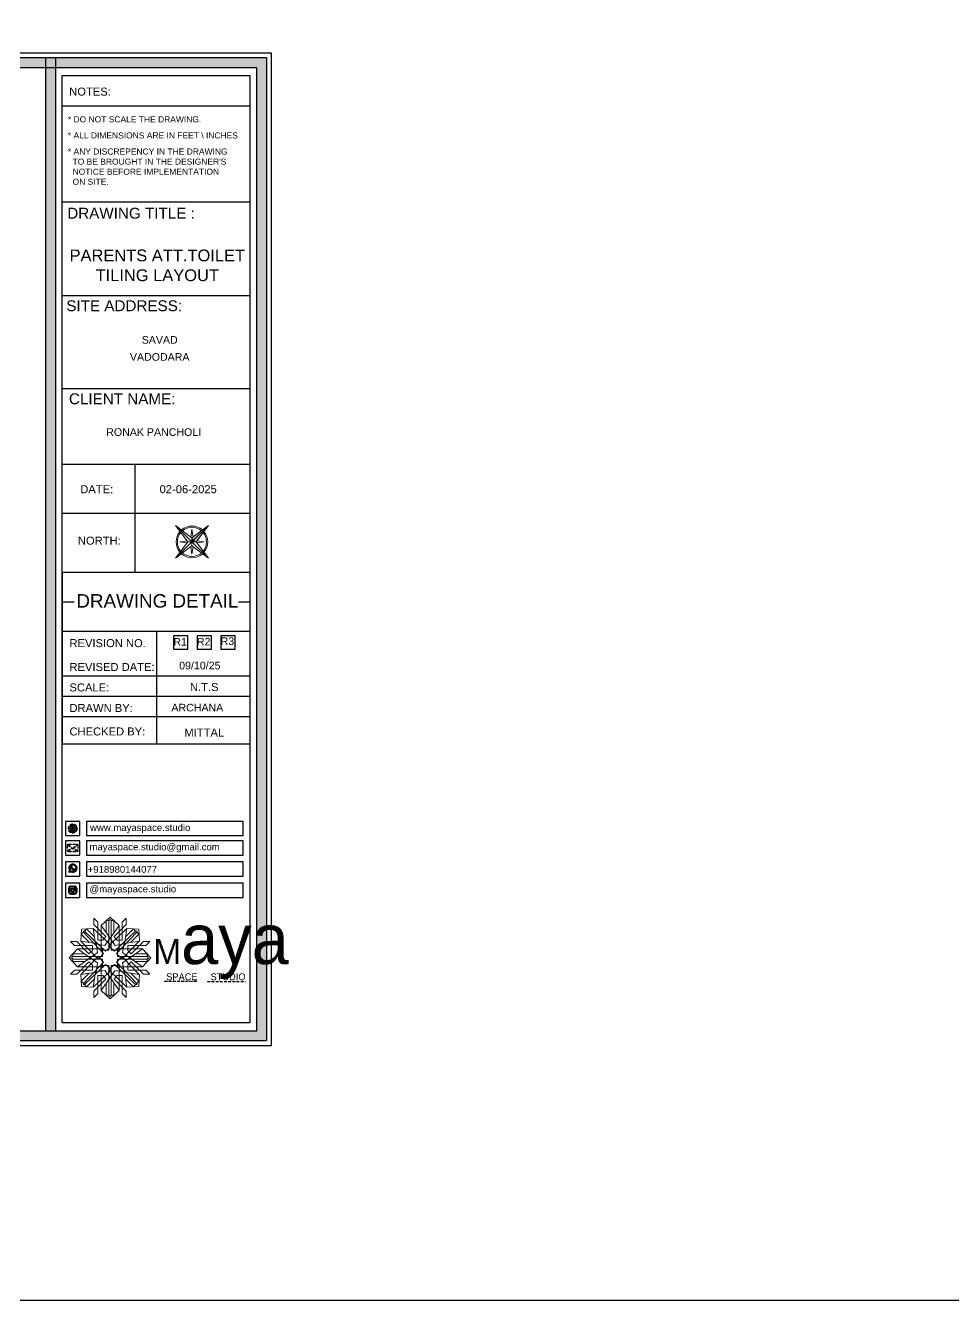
# Model space of a CAD drawing. Header units: millimetres. Extents: x 56222 to 3066687, y -650199 to -121287.
# Drawn here: x 155890.2 to 156097.3, y -180126 to -179841.4 of the extents above; entities that cross this region are included whole.
import ezdxf
from ezdxf.enums import TextEntityAlignment as Align

# ---------------------------------------------------------------- set-up
doc = ezdxf.new("R2010")
doc.units = ezdxf.units.MM
doc.header["$MEASUREMENT"] = 0
doc.linetypes.add('DASHEDX2', pattern=[1.5, 1, -0.5])
for name, color, linetype, lineweight in [('Dimension', 10, 'DASHEDX2', 20), ('NAME PLATE', 7, 'Continuous', 25), ('title block', 7, 'Continuous', 9), ('XX~SLAB ( BEAM )~ ( DIM )', 7, 'Continuous', 9)]:
    doc.layers.add(name, color=color, linetype=linetype, lineweight=lineweight)
doc.styles.add('Arial', font='arial.ttf')
doc.styles.get("Standard").update_dxf_attribs({"font": 'arial.ttf', "height": 6})

# ---------------------------------------------------------------- blocks, each defined once
blk = doc.blocks.new('FSFSF')
at = {"color": 42, "lineweight": 5, "true_color": 0xe0ac11}
for p, q in [((28600.03, 143.51), (28600.03, 140.16)), ((28602.15, 141.41), (28600.03, 143.51)), ((28602.15, 141.41), (28602.15, 131.95)), ((28603.86, 139.69), (28608.58, 144.08)), ((28607.9, 142.22), (28606.58, 142.22)), ((28606.58, 142.22), (28606.58, 135.84)), ((28607.9, 142.22), (28608.58, 142.85)), ((28607.9, 142.22), (28607.9, 126.58)), ((28613.31, 139.69), (28608.58, 144.08)), ((28609.27, 142.22), (28608.59, 142.85)), ((28609.27, 142.22), (28609.27, 126.58)), ((28609.27, 142.22), (28610.59, 142.22)), ((28610.59, 142.22), (28610.59, 135.84)), ((28615.02, 141.41), (28617.14, 143.51)), ((28615.02, 141.41), (28615.02, 131.95)), ((28617.14, 143.51), (28617.14, 140.16)), ((28593.19, 131.45), (28593.54, 137.71)), ((28593.39, 135), (28594.56, 136.12)), ((28593.39, 135), (28597.6, 130.78)), ((28599.8, 138.06), (28593.54, 137.71)), ((28595.12, 136.69), (28594.53, 136.69)), ((28594.56, 136.12), (28594.56, 136.71)), ((28605.17, 124.98), (28594.56, 136.12)), ((28596.24, 137.86), (28595.12, 136.69)), ((28606.27, 126.08), (28595.12, 136.69)), ((28596.24, 137.86), (28600.47, 133.65)), ((28601.03, 130), (28599.8, 138.06)), ((28599.8, 138.05), (28608.58, 129.56)), ((28606.47, 133.76), (28600.03, 140.16)), ((28603.86, 126.58), (28603.86, 139.69)), ((28603.86, 139.69), (28608.58, 133.02)), ((28613.31, 139.69), (28608.59, 133.02)), ((28617.37, 138.05), (28608.59, 129.56)), ((28610.7, 133.76), (28617.14, 140.16)), ((28610.9, 126.08), (28622.05, 136.69)), ((28612.02, 124.98), (28622.62, 136.12)), ((28613.31, 126.58), (28613.31, 139.69)), ((28616.14, 130), (28617.37, 138.06)), ((28620.93, 137.86), (28616.7, 133.65)), ((28617.37, 138.06), (28623.63, 137.71)), ((28623.8, 135), (28619.59, 130.78)), ((28620.93, 137.86), (28622.05, 136.69)), ((28622.05, 136.69), (28622.64, 136.69)), ((28622.62, 136.12), (28622.62, 136.71)), ((28623.8, 135), (28622.62, 136.12)), ((28624, 131.45), (28623.65, 137.71)), ((28591.56, 127.39), (28587.17, 122.66)), ((28587.73, 131.22), (28591.08, 131.22)), ((28589.84, 129.1), (28587.73, 131.22)), ((28589.84, 129.1), (28599.29, 129.1)), ((28597.49, 124.78), (28591.08, 131.22)), ((28604.66, 127.39), (28591.56, 127.39)), ((28591.56, 127.39), (28598.23, 122.67)), ((28593.19, 131.45), (28601.69, 122.67)), ((28601.25, 130.22), (28593.19, 131.45)), ((28599.29, 126.5), (28599.29, 129.1)), ((28605.86, 129.18), (28601.03, 130)), ((28602.07, 125.39), (28601.25, 130.22)), ((28604.75, 131.95), (28602.15, 131.95)), ((28603.68, 126.54), (28603.68, 127.39)), ((28604.71, 127.57), (28603.86, 127.57)), ((28604.66, 123.35), (28604.66, 127.39)), ((28604.7, 126.58), (28604.71, 127.57)), ((28606.47, 133.76), (28604.75, 131.95)), ((28605.86, 129.18), (28608.58, 133.02)), ((28606.27, 126.08), (28608.58, 128.27)), ((28607.9, 128.92), (28608.58, 129.56)), ((28607.9, 128.92), (28608.58, 128.27)), ((28611.31, 129.18), (28608.59, 133.02)), ((28609.27, 128.92), (28608.59, 129.56)), ((28609.27, 128.92), (28608.59, 128.27)), ((28610.9, 126.08), (28608.59, 128.27)), ((28610.7, 133.76), (28612.42, 131.95)), ((28611.31, 129.18), (28616.14, 130)), ((28612.42, 131.95), (28615.02, 131.95)), ((28612.46, 126.58), (28612.46, 127.57)), ((28612.46, 127.57), (28613.31, 127.57)), ((28612.52, 123.35), (28612.52, 127.39)), ((28612.52, 127.39), (28625.63, 127.39)), ((28613.51, 126.54), (28613.51, 127.39)), ((28615.12, 125.39), (28615.94, 130.22)), ((28623.99, 131.45), (28615.5, 122.67)), ((28615.94, 130.22), (28624, 131.45)), ((28627.34, 129.1), (28617.89, 129.1)), ((28617.89, 126.5), (28617.89, 129.1)), ((28625.63, 127.39), (28618.96, 122.67)), ((28619.7, 124.78), (28626.1, 131.22)), ((28625.63, 127.39), (28630.02, 122.66)), ((28629.45, 131.22), (28626.1, 131.22)), ((28627.34, 129.1), (28629.45, 131.22)), ((28591.56, 117.94), (28587.17, 122.66)), ((28589.03, 123.35), (28588.4, 122.67)), ((28589.03, 121.98), (28588.4, 122.65)), ((28589.03, 123.35), (28589.03, 124.67)), ((28589.03, 124.67), (28595.4, 124.67)), ((28589.03, 123.35), (28604.66, 123.35)), ((28589.03, 121.98), (28604.66, 121.98)), ((28589.03, 121.98), (28589.03, 120.66)), ((28589.03, 120.66), (28595.4, 120.66)), ((28591.56, 117.94), (28598.23, 122.65)), ((28593.19, 113.88), (28601.69, 122.65)), ((28597.49, 124.78), (28599.29, 126.5)), ((28602.07, 125.39), (28598.23, 122.67)), ((28602.07, 119.94), (28598.23, 122.65)), ((28602.33, 123.35), (28601.69, 122.67)), ((28602.33, 121.98), (28601.69, 122.65)), ((28602.33, 123.35), (28602.97, 122.67)), ((28602.33, 121.98), (28602.97, 122.65)), ((28605.17, 124.98), (28602.97, 122.67)), ((28605.17, 120.35), (28602.97, 122.65)), ((28604.66, 126.54), (28603.68, 126.54)), ((28607.9, 126.58), (28603.86, 126.58)), ((28604.66, 121.98), (28604.66, 117.94)), ((28609.27, 126.58), (28613.31, 126.58)), ((28612.02, 124.98), (28614.21, 122.67)), ((28612.02, 120.35), (28614.21, 122.65)), ((28612.52, 126.54), (28613.51, 126.54)), ((28628.16, 123.35), (28612.52, 123.35)), ((28612.52, 121.98), (28612.52, 117.94)), ((28628.16, 121.98), (28612.52, 121.98)), ((28614.85, 123.35), (28614.21, 122.67)), ((28614.85, 121.98), (28614.21, 122.65)), ((28614.85, 123.35), (28615.5, 122.67)), ((28614.85, 121.98), (28615.5, 122.65)), ((28615.12, 125.39), (28618.96, 122.67)), ((28615.12, 119.94), (28618.96, 122.65)), ((28623.99, 113.88), (28615.5, 122.65)), ((28619.7, 124.78), (28617.89, 126.5)), ((28625.63, 117.94), (28618.96, 122.65)), ((28628.16, 124.67), (28621.78, 124.67)), ((28628.16, 120.66), (28621.78, 120.66)), ((28625.63, 117.94), (28630.02, 122.66)), ((28628.16, 123.35), (28628.16, 124.67)), ((28628.16, 123.35), (28628.78, 122.67)), ((28628.16, 121.98), (28628.78, 122.65)), ((28628.16, 121.98), (28628.16, 120.66)), ((28589.84, 116.23), (28587.73, 114.11)), ((28587.73, 114.11), (28591.08, 114.11)), ((28589.84, 116.23), (28599.29, 116.23)), ((28597.49, 120.54), (28591.08, 114.11)), ((28604.66, 117.94), (28591.56, 117.94)), ((28601.25, 115.1), (28593.19, 113.87)), ((28593.39, 110.32), (28597.6, 114.55)), ((28605.17, 120.35), (28594.56, 109.2)), ((28606.27, 119.15), (28595.12, 108.54)), ((28597.49, 120.54), (28599.29, 118.83)), ((28599.29, 118.83), (28599.29, 116.23)), ((28599.8, 107.17), (28608.58, 115.67)), ((28601.03, 115.23), (28599.8, 107.17)), ((28605.86, 116.05), (28601.03, 115.23)), ((28602.07, 119.94), (28601.25, 115.1)), ((28604.66, 118.78), (28603.68, 118.78)), ((28603.68, 118.78), (28603.68, 117.94)), ((28607.9, 118.65), (28603.86, 118.65)), ((28603.86, 118.65), (28603.86, 105.54)), ((28604.71, 117.66), (28603.86, 117.66)), ((28604.7, 118.65), (28604.71, 117.66)), ((28605.86, 116.05), (28608.58, 112.21)), ((28606.27, 119.15), (28608.58, 116.96)), ((28607.9, 103.01), (28607.9, 118.65)), ((28607.9, 116.31), (28608.58, 116.96)), ((28607.9, 116.31), (28608.58, 115.67)), ((28610.9, 119.15), (28608.59, 116.96)), ((28609.27, 116.31), (28608.59, 116.96)), ((28609.27, 116.31), (28608.59, 115.67)), ((28611.31, 116.05), (28608.59, 112.21)), ((28617.37, 107.17), (28608.59, 115.67)), ((28609.27, 118.65), (28613.31, 118.65)), ((28609.27, 103.01), (28609.27, 118.65)), ((28610.9, 119.15), (28622.05, 108.54)), ((28611.31, 116.05), (28616.14, 115.23)), ((28612.02, 120.35), (28622.62, 109.2)), ((28612.46, 118.65), (28612.46, 117.66)), ((28612.46, 117.66), (28613.31, 117.66)), ((28612.52, 118.78), (28613.51, 118.78)), ((28612.52, 117.94), (28625.63, 117.94)), ((28613.31, 118.65), (28613.31, 105.54)), ((28613.51, 118.78), (28613.51, 117.94)), ((28615.12, 119.94), (28615.94, 115.1)), ((28615.94, 115.1), (28624, 113.87)), ((28616.14, 115.23), (28617.37, 107.17)), ((28619.7, 120.54), (28617.89, 118.83)), ((28617.89, 118.83), (28617.89, 116.23)), ((28627.34, 116.23), (28617.89, 116.23)), ((28623.8, 110.32), (28619.59, 114.55)), ((28619.7, 120.54), (28626.1, 114.11)), ((28629.45, 114.11), (28626.1, 114.11)), ((28627.34, 116.23), (28629.45, 114.11)), ((28593.19, 113.87), (28593.54, 107.62)), ((28593.39, 110.32), (28594.56, 109.2)), ((28599.8, 107.17), (28593.54, 107.52)), ((28595.12, 108.54), (28594.53, 108.54)), ((28594.56, 109.2), (28594.56, 108.61)), ((28596.24, 107.37), (28595.12, 108.54)), ((28596.24, 107.37), (28600.47, 111.58)), ((28606.47, 111.47), (28600.03, 105.07)), ((28602.15, 103.82), (28602.15, 113.27)), ((28604.75, 113.27), (28602.15, 113.27)), ((28603.86, 105.54), (28608.58, 112.21)), ((28606.47, 111.47), (28604.75, 113.27)), ((28606.58, 103.01), (28606.58, 109.38)), ((28613.31, 105.54), (28608.59, 112.21)), ((28610.59, 103.01), (28610.59, 109.38)), ((28610.7, 111.47), (28612.42, 113.27)), ((28610.7, 111.47), (28617.14, 105.07)), ((28612.42, 113.27), (28615.02, 113.27)), ((28615.02, 103.82), (28615.02, 113.27)), ((28620.93, 107.37), (28616.7, 111.58)), ((28617.37, 107.17), (28623.63, 107.52)), ((28620.93, 107.37), (28622.05, 108.54)), ((28622.05, 108.54), (28622.64, 108.54)), ((28623.8, 110.32), (28622.62, 109.2)), ((28622.62, 109.2), (28622.62, 108.61)), ((28624, 113.87), (28623.65, 107.62)), ((28600.03, 101.71), (28600.03, 105.07)), ((28602.15, 103.82), (28600.03, 101.71)), ((28603.86, 105.54), (28608.58, 101.15)), ((28607.9, 103.01), (28606.58, 103.01)), ((28607.9, 103.01), (28608.58, 102.38)), ((28613.31, 105.54), (28608.58, 101.15)), ((28609.27, 103.01), (28608.59, 102.38)), ((28609.27, 103.01), (28610.59, 103.01)), ((28615.02, 103.82), (28617.14, 101.71)), ((28617.14, 101.71), (28617.14, 105.07))]:
    blk.add_line(p, q, dxfattribs=at)
blk = doc.blocks.new('hgwg')
at = {"layer": 'Dimension', "true_color": 0xd39e00}
h = blk.add_hatch(color=42, dxfattribs=at)
h.dxf.hatch_style = 1
h.paths.add_polyline_path([(27505.71, 45.05), (27494.27, 45.05), (27494.27, 44.9), (27505.71, 44.9)])
h = blk.add_hatch(color=42, dxfattribs=at)
h.dxf.hatch_style = 1
h.paths.add_polyline_path([(27523.3, 44.9), (27509.68, 44.9), (27509.68, 44.75), (27523.3, 44.75)])
at = {"layer": 'Dimension', "color": 42, "true_color": 0xd39e00}
for p, q in [((27494.27, 45.05), (27505.71, 45.05)), ((27494.27, 44.9), (27494.27, 45.05)), ((27494.27, 44.9), (27505.71, 44.9)), ((27505.71, 45.05), (27505.71, 44.9)), ((27509.68, 44.9), (27523.3, 44.9)), ((27509.68, 44.9), (27509.68, 44.75)), ((27509.68, 44.75), (27523.3, 44.75)), ((27523.3, 44.75), (27523.3, 44.9))]:
    blk.add_line(p, q, dxfattribs=at)
at = {"layer": 'Dimension', "color": 42, "true_color": 0xd39e00, "attachment_point": 1}
for s, width, insert, char_height in [('{\\fCinzel|b0|i0|c0|p2;\\H1.5x;M\\fAmsterdam One|b0|i0|c0|p2;\\H2x;aya}', 85.3277, (27490.17, 69.17), 6), ('{\\fCinzel|b0|i0|c0|p2;SPACE     STUDIO}', 66.129, (27494.83, 47.86), 2.5)]:
    blk.add_mtext_dynamic_manual_height_columns(s, width=width, gutter_width=30, heights=[0], dxfattribs=dict(at, insert=insert, char_height=char_height))
blk = doc.blocks.new('QEGW4TG')
at = {"layer": 'Dimension', "true_color": 0x000000}
h = blk.add_hatch(color=18, dxfattribs=at)
h.dxf.hatch_style = 1
h.paths.add_polyline_path([(2.69, 1.93, 0.170513), (2.95, 1.97, 0.190337), (3.11, 2.18, 0.316231), (3.07, 2.28), (2.79, 2.37, 0.273721), (2.69, 2.34, 0.040749), (2.63, 2.27, -0.441282), (2.53, 2.25, -0.11828), (2.06, 2.64, -0.441282), (2.07, 2.74, 0.040749), (2.13, 2.81, 0.290083), (2.14, 2.92), (2.01, 3.18, 0.316231), (1.91, 3.2, 0.190337), (1.73, 3, 0.170513), (1.72, 2.74, 0.252784)], flags=0)
h.paths.add_polyline_path([(1.19, 1.98), (1.03, 1.3, 0.550912), (1.11, 1.23), (1.75, 1.39, 6.344125)])
h.paths.add_polyline_path([(1.81, 1.7), (1.4, 1.6), (1.5, 2.03, -9.071339)], flags=16)
h.paths.add_polyline_path([(3.11, 2.16, -0.17811), (2.95, 1.97, -0.170513), (2.69, 1.93, -0.252784), (1.72, 2.74, -0.170513), (1.73, 3, -0.17811), (1.89, 3.19, -0.370089), (2.01, 3.18), (2.14, 2.92, -0.307185), (2.13, 2.8, -0.041087), (2.06, 2.73, 0.321676), (2.05, 2.65, 0.126524), (2.55, 2.24, 0.312216), (2.62, 2.26, -0.041087), (2.68, 2.34, -0.290673), (2.79, 2.37), (3.07, 2.28, -0.370089)], flags=0)
h = blk.add_hatch(color=18, dxfattribs=at)
h.dxf.hatch_style = 1
h.paths.add_polyline_path([(2.79, 2.37, 0.273721), (2.69, 2.34, 0.040749), (2.63, 2.27, -0.441282), (2.53, 2.25, -0.11828), (2.06, 2.64, -0.441282), (2.07, 2.74, 0.040749), (2.13, 2.81, 0.290083), (2.14, 2.92), (2.01, 3.18, 0.316231), (1.91, 3.2, 0.190337), (1.73, 3, 0.170513), (1.72, 2.74, 0.252784), (2.69, 1.93, 0.170513), (2.95, 1.97, 0.190337), (3.11, 2.18, 0.316231), (3.07, 2.28)])
for p, q in [((1.19, 1.98), (1.03, 1.3)), ((1.1, 1.23), (1.75, 1.39)), ((1.5, 2.03), (1.4, 1.6)), ((1.4, 1.6), (1.81, 1.7)), ((2.01, 3.18), (2.14, 2.92)), ((3.07, 2.28), (2.8, 2.36))]:
    blk.add_line(p, q)
blk.add_lwpolyline([(0, 0), (4.68, 0), (4.68, 4.68), (0, 4.68)], close=True)
for centre, radius, start, end in [((1.09, 1.29), 0.0598, 164.8483, 282.1458), ((2.39, 2.56), 1.34, 241.4727, 205.6422), ((2.39, 2.56), 1.04, 235.9962, 210.8333), ((2.09, 2.87), 0.39, 159.7007, 198.4072), ((2.96, 3.23), 1.33, 201.4218, 258.1669), ((2.07, 2.87), 0.364, 118.9685, 159.3648), ((1.94, 3.12), 0.0896, 41.8985, 123.1344), ((2.11, 2.68), 0.066, 135.9932, 224.8892), ((1.67, 3.16), 0.586, 312.4617, 321.8728), ((3.12, 3.42), 1.31, 216.5455, 243.5279), ((2.05, 2.87), 0.104, 320.3924, 28.6971), ((2.57, 2.3), 0.066, 234.2482, 323.1441), ((3.11, 1.94), 0.586, 137.2645, 146.6756), ((2.76, 2.27), 0.104, 70.4402, 138.745), ((2.75, 2.31), 0.39, 260.7301, 299.4366), ((2.76, 2.29), 0.364, 299.7725, 340.1688), ((3.03, 2.2), 0.0896, 336.0029, 57.2388)]:
    blk.add_arc(centre, radius, start, end)
blk = doc.blocks.new('ASGERG')
at = {"layer": 'Dimension', "true_color": 0x000000}
h = blk.add_hatch(color=18, dxfattribs=at)
h.dxf.hatch_style = 1
h.paths.add_polyline_path([(0.99, 1.7, 0.353872), (1.69, 1.03), (2.96, 1.03, 0.353872), (3.66, 1.7), (3.66, 2.99, 0.353872), (2.96, 3.67), (1.69, 3.67, 0.353872), (0.99, 2.99)])
h.paths.add_polyline_path([(1.27, 2.97, -0.353872), (1.72, 3.4), (2.94, 3.4, -0.353872), (3.38, 2.97), (3.38, 1.72, -0.353872), (2.94, 1.3), (1.72, 1.3, -0.353872), (1.27, 1.72)], flags=16)
h.paths.add_polyline_path([(3.02, 2.35, -1), (1.64, 2.35, -1)], flags=0)
h.paths.add_polyline_path([(2.74, 2.35, -1), (1.92, 2.35, -1)], flags=0)
h.paths.add_polyline_path([(2.86, 3.02, -1), (3.19, 3.02, -1)], flags=0)
h.paths.add_polyline_path([(1.64, 2.35, 1), (3.02, 2.35, 1)], flags=0)
h = blk.add_hatch(color=18, dxfattribs=at)
h.dxf.hatch_style = 1
h.paths.add_polyline_path([(1.64, 2.35, 1), (3.02, 2.35, 1)])
h.paths.add_polyline_path([(2.74, 2.35, -1), (1.92, 2.35, -1)], flags=16)
h = blk.add_hatch(color=18, dxfattribs=at)
h.dxf.hatch_style = 1
h.paths.add_polyline_path([(3.19, 3.02, 1), (2.86, 3.02, 1)])
for p, q in [((0.99, 2.99), (0.99, 1.7)), ((1.27, 2.97), (1.27, 1.72)), ((1.69, 3.67), (2.96, 3.67)), ((1.69, 1.03), (2.96, 1.03)), ((2.94, 3.4), (1.72, 3.4)), ((2.94, 1.3), (1.72, 1.3)), ((3.38, 2.97), (3.38, 1.72)), ((3.66, 2.99), (3.66, 1.7))]:
    blk.add_line(p, q)
blk.add_lwpolyline([(0, 0), (4.68, 0), (4.68, 4.68), (0, 4.68)], close=True)
for centre, radius in [((2.33, 2.35), 0.694), ((2.33, 2.35), 0.414), ((3.02, 3.02), 0.168)]:
    blk.add_circle(centre, radius)
for centre, radius, start, end in [((1.76, 2.89), 0.778, 94.8631, 172.8127), ((1.76, 1.8), 0.778, 187.1873, 265.1369), ((1.76, 2.91), 0.491, 94.8631, 172.8127), ((1.76, 1.78), 0.491, 187.1873, 265.1369), ((2.9, 2.91), 0.491, 7.1873, 85.1369), ((2.9, 1.78), 0.491, 274.8631, 352.8127), ((2.89, 2.89), 0.778, 7.1873, 85.1369), ((2.89, 1.8), 0.778, 274.8631, 352.8127)]:
    blk.add_arc(centre, radius, start, end)
blk = doc.blocks.new('ETYETE')
at = {"layer": 'Dimension', "true_color": 0x000000}
h = blk.add_hatch(color=18, dxfattribs=at)
h.dxf.hatch_style = 1
h.paths.add_polyline_path([(3.76, 1.14, 0.414214), (4.12, 1.5), (4.12, 3.29, 0.414214), (3.76, 3.65), (0.92, 3.65, 0.414214), (0.56, 3.29), (0.56, 1.5, 0.414214), (0.92, 1.14)])
h.paths.add_polyline_path([(2.61, 2.22), (3.92, 1.34, -0.198912), (3.76, 1.28), (0.92, 1.28, -0.198912), (0.76, 1.34), (2.08, 2.22), (2.34, 1.98)], flags=16)
h.paths.add_polyline_path([(2.34, 2.16), (0.89, 3.51, -0.028783), (0.92, 3.52), (3.76, 3.52, -0.028783), (3.79, 3.51)], flags=16)
h.paths.add_polyline_path([(2.71, 2.32), (3.92, 3.45, -0.202482), (3.99, 3.29), (3.99, 1.5, -0.043076), (3.98, 1.46)], flags=16)
h.paths.add_polyline_path([(1.98, 2.32), (0.7, 1.46, -0.043076), (0.7, 1.5), (0.7, 3.29, -0.202482), (0.76, 3.45)], flags=16)
blk.add_lwpolyline([(0, 0), (4.68, 0), (4.68, 4.68), (0, 4.68)], close=True)
at = {"layer": 'Dimension', "color": 18, "true_color": 0x000000}
for p, q in [((0.56, 3.29), (0.56, 1.5)), ((0.7, 3.29), (0.7, 1.5)), ((0.7, 1.46), (1.98, 2.32)), ((0.76, 3.45), (1.98, 2.32)), ((0.76, 1.34), (2.08, 2.22)), ((0.89, 3.51), (2.34, 2.16)), ((0.92, 3.65), (3.76, 3.65)), ((0.92, 3.52), (3.76, 3.52)), ((0.92, 1.28), (3.76, 1.28)), ((0.92, 1.14), (3.76, 1.14)), ((2.08, 2.22), (2.34, 1.98)), ((2.34, 2.16), (3.79, 3.51)), ((2.34, 1.98), (2.61, 2.22)), ((3.92, 1.34), (2.61, 2.22)), ((2.71, 2.32), (3.92, 3.45)), ((3.98, 1.46), (2.71, 2.32)), ((3.99, 3.29), (3.99, 1.5)), ((4.12, 3.29), (4.12, 1.5))]:
    blk.add_line(p, q, dxfattribs=at)
for centre, radius, start, end in [((0.92, 3.29), 0.358, 90, 180), ((0.92, 1.5), 0.358, 180, 270), ((0.92, 3.29), 0.224, 134.2136, 180), ((0.92, 1.5), 0.224, 180, 189.8662), ((0.92, 1.5), 0.224, 225, 270), ((0.92, 3.29), 0.224, 90, 96.5948), ((3.76, 3.29), 0.358, 0, 90), ((3.76, 3.29), 0.224, 83.4052, 90), ((3.76, 1.5), 0.358, 270, 0), ((3.76, 1.5), 0.224, 270, 315), ((3.76, 3.29), 0.224, 0, 45.7864), ((3.76, 1.5), 0.224, 350.1338, 0)]:
    blk.add_arc(centre, radius, start, end, dxfattribs=at)
blk = doc.blocks.new('DTGWEGEARG')
at = {"layer": 'Dimension', "true_color": 0x000000}
h = blk.add_hatch(color=18, dxfattribs=at)
h.dxf.hatch_style = 1
h.paths.add_polyline_path([(3.83, 2.34, 1), (0.85, 2.34, 1)])
h.paths.add_polyline_path([(2.51, 1.01, 0.105795), (2.96, 1.58, -0.055205), (3.3, 1.41, -0.169822)], flags=16)
h.paths.add_polyline_path([(2.41, 1.12), (2.41, 1.69, -0.058279), (2.81, 1.63, -0.103353)], flags=16)
h.paths.add_polyline_path([(2.26, 1.13, -0.101741), (1.87, 1.63, -0.057171), (2.26, 1.69)], flags=16)
h.paths.add_polyline_path([(2.17, 1.01, -0.169822), (1.38, 1.41, -0.055205), (1.72, 1.58, 0.105795)], flags=16)
h.paths.add_polyline_path([(3.02, 1.72, 0.081336), (3.13, 2.27), (3.68, 2.27, -0.152069), (3.4, 1.52, 0.05687)], flags=16)
h.paths.add_polyline_path([(2.87, 1.77, 0.061945), (2.41, 1.84), (2.41, 2.27), (2.98, 2.27, -0.081344)], flags=16)
h.paths.add_polyline_path([(2.26, 1.84, 0.060923), (1.8, 1.77, -0.081344), (1.7, 2.27), (2.26, 2.27)], flags=16)
h.paths.add_polyline_path([(1.66, 1.72, 0.05687), (1.28, 1.52, -0.152069), (1, 2.27), (1.55, 2.27, 0.081336)], flags=16)
h.paths.add_polyline_path([(2.41, 2.42), (2.41, 2.83, 0.061945), (2.87, 2.91, -0.080009), (2.98, 2.42)], flags=16)
h.paths.add_polyline_path([(3.13, 2.42, 0.080116), (3.02, 2.96, 0.05687), (3.4, 3.16, 0.028258), (3.3, 3.27, -0.055205), (2.96, 3.1, 0.105795), (2.51, 3.67, -0.36029), (3.68, 2.42)], flags=16)
h.paths.add_polyline_path([(2.26, 2.42), (1.7, 2.42, -0.080009), (1.8, 2.91, 0.060923), (2.26, 2.84)], flags=16)
h.paths.add_polyline_path([(1.55, 2.42), (1, 2.42, -0.150466), (1.28, 3.16, 0.05687), (1.66, 2.96, 0.080116)], flags=16)
h.paths.add_polyline_path([(2.41, 2.98), (2.41, 3.56, -0.103353), (2.81, 3.05, -0.058279)], flags=16)
h.paths.add_polyline_path([(2.26, 2.99, -0.057171), (1.87, 3.05, -0.101741), (2.26, 3.55)], flags=16)
h.paths.add_polyline_path([(1.72, 3.1, -0.055205), (1.38, 3.27, -0.169822), (2.17, 3.67, 0.105795)], flags=16)
blk.add_lwpolyline([(0, 0), (4.68, 0), (4.68, 4.68), (0, 4.68)], close=True)
at = {"layer": 'Dimension', "color": 18, "true_color": 0x000000}
for p, q in [((1, 2.42), (1.55, 2.42)), ((1, 2.27), (1.55, 2.27)), ((1.7, 2.42), (2.26, 2.42)), ((1.7, 2.27), (2.26, 2.27)), ((2.26, 3.55), (2.26, 2.99)), ((2.26, 2.84), (2.26, 2.42)), ((2.26, 2.27), (2.26, 1.84)), ((2.26, 1.69), (2.26, 1.13)), ((2.41, 3.56), (2.41, 2.98)), ((2.41, 2.83), (2.41, 2.42)), ((2.41, 2.42), (2.98, 2.42)), ((2.41, 2.27), (2.98, 2.27)), ((2.41, 2.27), (2.41, 1.84)), ((2.41, 1.69), (2.41, 1.12)), ((3.13, 2.42), (3.68, 2.42)), ((3.13, 2.27), (3.68, 2.27))]:
    blk.add_line(p, q, dxfattribs=at)
blk.add_circle((2.34, 2.34), 1.49, dxfattribs=at)
for centre, radius, start, end in [((2.34, 2.34), 1.34, 142.3819, 176.6093), ((2.34, 2.34), 1.34, 183.0315, 217.6181), ((2.34, 4.74), 1.9, 236.1399, 249.1595), ((2.34, -0.06), 1.9, 110.8405, 123.8601), ((2.34, 2.34), 1.34, 97.3549, 135.9073), ((2.34, 4.74), 1.75, 236.7417, 249.3811), ((2.34, -0.06), 1.75, 110.6189, 123.2583), ((2.34, 2.34), 1.34, 224.0927, 262.6451), ((3.28, 2.34), 1.73, 159.0567, 177.3789), ((3.28, 2.34), 1.73, 182.3435, 200.9433), ((3.28, 2.34), 1.58, 158.8325, 177.1302), ((3.28, 2.34), 1.58, 182.5658, 201.1675), ((3.28, 2.34), 1.73, 129.9301, 154.0867), ((3.28, 2.34), 1.73, 205.9133, 230.0699), ((2.34, 4.74), 1.9, 253.6799, 267.6253), ((2.34, -0.06), 1.9, 92.3747, 106.3201), ((3.28, 2.34), 1.58, 130.1073, 153.3446), ((2.34, 4.74), 1.75, 254.3336, 267.422), ((2.34, -0.06), 1.75, 92.578, 105.6664), ((3.28, 2.34), 1.58, 206.6554, 229.8927), ((1.4, 2.34), 1.58, 26.6554, 50.2584), ((2.34, 4.74), 1.75, 272.3248, 285.6664), ((2.34, 4.74), 1.9, 272.1415, 286.3201), ((2.34, -0.06), 1.9, 73.6799, 87.8585), ((2.34, -0.06), 1.75, 74.3336, 87.6752), ((1.4, 2.34), 1.58, 309.7416, 333.3446), ((2.34, 2.34), 1.34, 3.3907, 82.6451), ((1.4, 2.34), 1.73, 25.9133, 50.0699), ((1.4, 2.34), 1.73, 309.9301, 334.0867), ((2.34, 2.34), 1.34, 277.3549, 315.9073), ((1.4, 2.34), 1.58, 2.8698, 21.1675), ((1.4, 2.34), 1.58, 338.8325, 357.4342), ((2.34, 4.74), 1.75, 290.6189, 303.2583), ((2.34, -0.06), 1.75, 56.7417, 69.3811), ((2.34, 4.74), 1.9, 290.8405, 303.8601), ((1.4, 2.34), 1.73, 2.6211, 20.9433), ((1.4, 2.34), 1.73, 339.0567, 357.6565), ((2.34, -0.06), 1.9, 56.1399, 69.1595), ((2.34, 2.34), 1.34, 322.3819, 356.9685)]:
    blk.add_arc(centre, radius, start, end, dxfattribs=at)
blk = doc.blocks.new('4t')
at = {"transparency": 33554607}
h = blk.add_hatch(color=1, dxfattribs=at)
h.dxf.hatch_style = 1
h.paths.add_polyline_path([(45531.33, -35822.29), (45529.23, -35821.83), (45528.09, -35837.01)])
h = blk.add_hatch(color=1, dxfattribs=at)
h.dxf.hatch_style = 1
h.paths.add_polyline_path([(45533.44, -35822.75), (45531.33, -35822.29), (45528.09, -35837.01)])
h = blk.add_hatch(color=1, dxfattribs=at)
h.dxf.hatch_style = 1
h.paths.add_polyline_path([(45531.8, -35820.19), (45529.23, -35821.83), (45531.33, -35822.29)])
h = blk.add_hatch(color=1, dxfattribs=at)
h.dxf.hatch_style = 1
h.paths.add_polyline_path([(45531.8, -35820.19), (45531.33, -35822.29), (45533.44, -35822.75)])
at = {"layer": 'title block', "color": 7, "lineweight": 9}
for p, q in [((45535.51, -35803.37), (45530.16, -35817.62)), ((45535.51, -35803.37), (45531.8, -35820.19)), ((45534.36, -35818.55), (45535.51, -35803.37)), ((45530.16, -35817.62), (45514.98, -35816.48)), ((45514.98, -35816.48), (45529.23, -35821.83)), ((45514.98, -35816.48), (45531.8, -35820.19)), ((45530.5, -35816.7), (45526.88, -35812.49)), ((45526.88, -35812.49), (45529.18, -35817.55)), ((45531.8, -35820.19), (45530.16, -35817.62)), ((45534.36, -35818.55), (45531.8, -35820.19)), ((45548.62, -35823.9), (45534.36, -35818.55)), ((45539.5, -35815.27), (45534.44, -35817.57)), ((45535.28, -35818.89), (45539.5, -35815.27)), ((45528.31, -35821.48), (45524.1, -35825.11)), ((45524.1, -35825.11), (45529.16, -35822.81)), ((45531.8, -35820.19), (45528.09, -35837.01)), ((45529.23, -35821.83), (45528.09, -35837.01)), ((45528.09, -35837.01), (45533.44, -35822.75)), ((45531.8, -35820.19), (45529.23, -35821.83)), ((45533.44, -35822.75), (45531.8, -35820.19)), ((45531.8, -35820.19), (45548.62, -35823.9)), ((45533.09, -35823.67), (45536.71, -35827.89)), ((45533.44, -35822.75), (45548.62, -35823.9)), ((45536.71, -35827.89), (45534.42, -35822.83))]:
    blk.add_line(p, q, dxfattribs=at)
for radius, start, end in [(11.79, 81.35997, 163.76651), (10.83, 82.42855, 162.69793), (10.83, 352.42855, 72.69793), (11.79, 351.35997, 73.76651), (11.79, 171.35997, 253.76651), (10.83, 172.42855, 252.69793), (11.79, 261.35997, 343.76651), (10.83, 262.42855, 342.69793)]:
    blk.add_arc((45531.8, -35820.19), radius, start, end, dxfattribs=at)

msp = doc.modelspace()

# ---------------------------------------------------------------- hatches: boundary and pattern name
at = {"layer": 'NAME PLATE', "true_color": 0xd39e00}
h = msp.add_hatch(color=42, dxfattribs=at)
h.paths.add_polyline_path([(155632.102, -180068.022), (155943.916, -180068.022), (155943.916, -179848.544), (155632.102, -179848.544)])
h.paths.add_polyline_path([(155634.291, -180065.834), (155941.728, -180065.834), (155941.728, -179850.733), (155634.291, -179850.733)], flags=16)
msp.add_hatch(color=42, dxfattribs=at).paths.add_polyline_path([(155894.678, -180065.834), (155896.866, -180065.834), (155896.866, -179848.544), (155894.678, -179848.544)])

# ---------------------------------------------------------------- linework, layer by layer
at = {"layer": 'NAME PLATE', "color": 42, "true_color": 0xd39e00}
for p, q in [((155940.246, -179859.345), (155898.348, -179859.345)), ((155940.246, -179880.804), (155898.348, -179880.804)), ((155940.246, -179901.7), (155898.348, -179901.7)), ((155940.246, -179922.468), (155898.348, -179922.468)), ((155940.246, -179939.39), (155898.348, -179939.39)), ((155914.558, -179939.39), (155914.558, -179963.444)), ((155940.246, -179950.278), (155898.348, -179950.278)), ((155940.246, -179963.444), (155898.348, -179963.444)), ((155898.348, -179963.444), (155898.348, -180001.74)), ((155940.246, -179963.444), (155940.246, -180001.74)), ((155898.348, -179970.009), (155901.057, -179970.009)), ((155937.713, -179970.009), (155940.246, -179970.009)), ((155898.348, -179976.574), (155940.246, -179976.574)), ((155919.488, -180001.74), (155919.488, -179976.574)), ((155940.246, -179986.64), (155898.348, -179986.64)), ((155940.246, -179991.174), (155898.348, -179991.174)), ((155940.246, -179995.707), (155898.348, -179995.707)), ((155898.348, -180001.74), (155940.246, -180001.74))]:
    msp.add_line(p, q, dxfattribs=at)
for points in [[(155631.008, -179847.45), (155945.01, -179847.45), (155945.01, -180069.116), (155631.008, -180069.116)], [(155632.102, -179848.544), (155943.916, -179848.544), (155943.916, -180068.022), (155632.102, -180068.022)], [(155894.678, -180065.834), (155894.678, -179848.544), (155896.866, -179848.544), (155896.866, -180065.834)], [(155634.291, -179850.733), (155941.728, -179850.733), (155941.728, -180065.834), (155634.291, -180065.834)], [(155898.348, -180064.033), (155898.348, -179852.534), (155940.246, -179852.534), (155940.246, -180064.033)], [(155923.231, -179977.548), (155926.316, -179977.548), (155926.316, -179980.633), (155923.231, -179980.633)], [(155928.516, -179977.548), (155931.602, -179977.548), (155931.602, -179980.633), (155928.516, -179980.633)], [(155933.801, -179977.548), (155936.887, -179977.548), (155936.887, -179980.633), (155933.801, -179980.633)]]:
    msp.add_lwpolyline(points, close=True, dxfattribs=at)
at = {"layer": 'NAME PLATE', "color": 18, "true_color": 0x000000}
for points in [[(155903.772, -180022.219), (155938.711, -180022.219), (155938.711, -180019.026), (155903.772, -180019.026)], [(155903.772, -180026.578), (155938.711, -180026.578), (155938.711, -180023.385), (155903.772, -180023.385)], [(155903.788, -180031.227), (155938.711, -180031.227), (155938.711, -180028.033), (155903.788, -180028.033)], [(155903.772, -180035.987), (155938.711, -180035.987), (155938.711, -180032.794), (155903.772, -180032.794)]]:
    msp.add_lwpolyline(points, close=True, dxfattribs=at)
at = {"layer": 'XX~SLAB ( BEAM )~ ( DIM )', "color": 1, "lineweight": 30}
msp.add_lwpolyline([(155589.329, -179605.27), (156777.216, -179605.27), (156777.216, -180125.984), (155589.329, -180125.984)], close=True, dxfattribs=at)

# ---------------------------------------------------------------- block references
at = {"layer": 'NAME PLATE', "xscale": 0.3001100375568785, "yscale": 0.3001100375568785, "zscale": 0.3001100375568785, "rotation": 147.4367586490667}
msp.add_blockref('4t', (161657.794, -196371.393), dxfattribs=at)
at = {"layer": 'NAME PLATE', "color": 42, "true_color": 0xd39e00}
for name, p, xscale, yscale, zscale in [('DTGWEGEARG', (155899.103, -180022.219), 0.6826277617101626, 0.6826277617101626, 0.6826277617101626), ('ETYETE', (155899.103, -180026.578), 0.6826277617101626, 0.6826277617101626, 0.6826277617101626), ('QEGW4TG', (155899.12, -180031.227), 0.6826277617101626, 0.6826277617101626, 0.6826277617101626), ('ASGERG', (155899.103, -180035.987), 0.6826277617101626, 0.6826277617101626, 0.6826277617101626), ('FSFSF', (143759.452, -180101.569), 0.4246827005102292, 0.4246827005102292, 0.4246827005102292), ('hgwg', (138881.44, -180082.608), 0.6197569809787821, 0.6197569809787821, 0.6197569809787821)]:
    msp.add_blockref(name, p, dxfattribs=dict(at, xscale=xscale, yscale=yscale, zscale=zscale))

# ---------------------------------------------------------------- texts
at = {"layer": 'NAME PLATE', "style": 'Arial'}
for s, height, p in [('NOTES:', 1.786, (155904.563, -179857.02)), ('DRAWING TITLE : ', 2.43071, (155914.194, -179884.484)), ('PARENTS ATT.TOILET ', 2.62869, (155920.088, -179894.01)), ('TILING LAYOUT', 2.62869, (155919.574, -179898.438)), ('SITE ADDRESS:', 2.43071, (155912.184, -179905.144)), (' SAVAD ', 1.6957, (155920.112, -179912.4)), ('VADODARA', 1.6957, (155920.112, -179916.207)), ('CLIENT NAME:', 2.43071, (155911.742, -179925.911)), ('RONAK PANCHOLI    ', 1.69568, (155920.087, -179932.974)), ('DATE:', 1.786, (155906.061, -179945.775)), ('02-06-2025', 1.786, (155926.471, -179945.775)), ('NORTH:', 1.786, (155906.631, -179957.257)), ('DRAWING DETAIL', 3.00515, (155919.588, -179971.312)), ('REVISION NO.', 1.78598, (155908.496, -179980.133)), ('REVISED DATE: ', 1.78598, (155909.814, -179985.458)), ('09/10/25', 1.6957, (155929.062, -179985.087)), ('SCALE:', 1.786, (155904.408, -179990.026)), ('DRAWN BY:', 1.786, (155907.04, -179994.615)), ('ARCHANA', 1.6957, (155928.508, -179994.488)), ('CHECKED BY:', 1.78598, (155908.427, -179999.855)), ('MITTAL', 1.786, (155930.059, -180000.092))]:
    msp.add_text(s, height=height, dxfattribs=at).set_placement(p, align=Align.CENTER)
for s, insert, char_height, width, attachment_point in [('* DO NOT SCALE THE DRAWING.', (155899.615, -179861.644, 0), 1.35079, 52.18798, 1), ('* ALL DIMENSIONS ARE IN FEET \\\\ INCHES.', (155899.615, -179865.236, 0), 1.35079, 52.18798, 1), ("* ANY DISCREPENCY IN THE DRAWING \\P  TO BE BROUGHT IN THE DESIGNER'S\\P  NOTICE BEFORE IMPLEMENTATION \\P  ON SITE.", (155899.615, -179868.828, 0), 1.35079, 52.18798, 1), ('R1', (155924.674, -179978.1, 0), 1.6957, 2.33307, 2), ('R2', (155929.925, -179978.063, 0), 1.6957, 2.33307, 2), ('R3', (155935.227, -179977.959, 0), 1.6957, 2.33307, 2), ('N.T.S', (155930.059, -179988.151, 0), 1.786, 3.48575, 2)]:
    msp.add_mtext(s, dxfattribs=dict(at, insert=insert, char_height=char_height, width=width, attachment_point=attachment_point))
at = {"layer": 'NAME PLATE', "color": 18, "true_color": 0x000000, "char_height": 1.52633, "attachment_point": 1}
for s, width, gutter_width, insert in [('www.mayaspace.studio', 23.95342, 20.037, (155904.56, -180019.65, 0)), ('mayaspace.studio@gmail.com', 14.9438, 12.5, (155904.439, -180023.956, 0)), ('+918980144077', 58.27386, 12.5, (155904.044, -180028.977, 0)), ('@mayaspace.studio', 14.9438, 12.5, (155904.439, -180033.365, 0))]:
    msp.add_mtext_dynamic_manual_height_columns(s, width=width, gutter_width=gutter_width, heights=[0], dxfattribs=dict(at, insert=insert))

doc.saveas('drawing.dxf')
